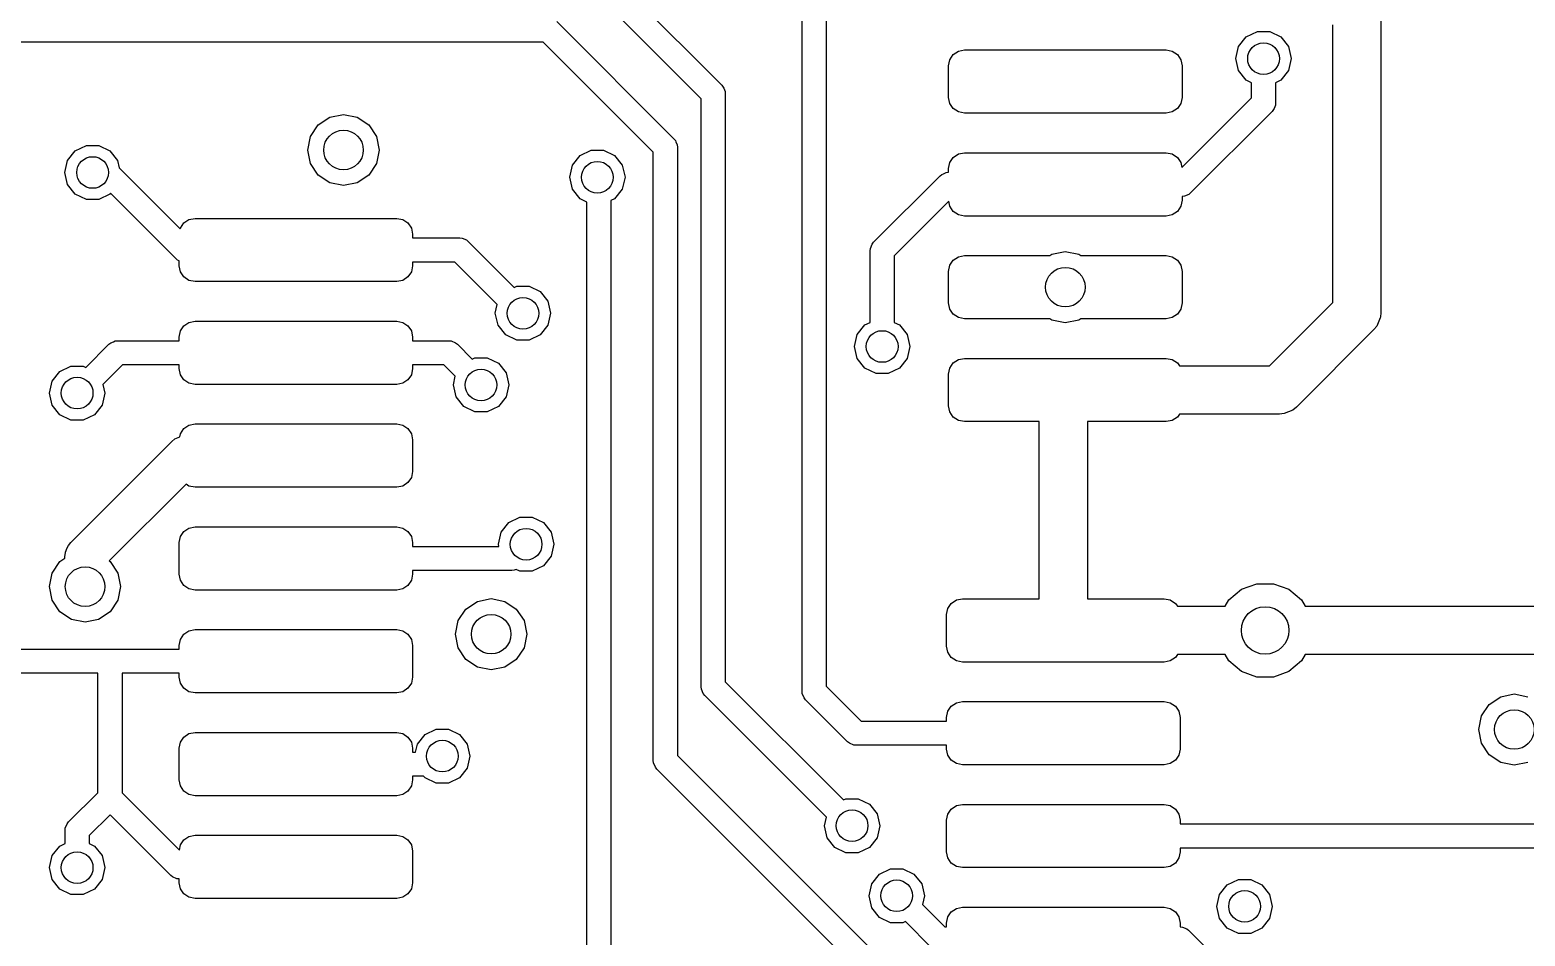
# Model space of a CAD drawing. Extents: x 0.05 to 3.89, y 0.04 to 4.21.
# Drawn here: x 1.1966 to 1.5686, y 1.4013 to 1.6268 of the extents above; entities that cross this region are included whole.
import ezdxf

# ---------------------------------------------------------------- set-up
doc = ezdxf.new("R2010")
doc.units = 0
doc.header["$MEASUREMENT"] = 0
doc.layers.add('BLACK', color=7, linetype='CONTINUOUS')

msp = doc.modelspace()

# ---------------------------------------------------------------- linework, layer by layer
at = {"layer": 'BLACK', "linetype": 'CONTINUOUS'}
for p, q in [((1.38873, 1.4622), (1.38873, 1.6708)), ((1.39473, 1.67205), (1.39473, 1.46345)), ((1.32293, 1.65887), (1.36875, 1.61305)), ((1.36363, 1.60969), (1.3187, 1.65461)), ((1.32771, 1.62889), (1.35685, 1.59976)), ((1.49925, 1.62507), (1.50201, 1.6264)), ((1.50201, 1.6264), (1.50508, 1.6264)), ((1.50508, 1.6264), (1.50784, 1.62507)), ((1.52077, 1.55895), (1.52077, 1.6281)), ((1.53277, 1.62909), (1.53277, 1.55646)), ((1.32435, 1.62377), (1.09055, 1.62377)), ((1.35172, 1.5964), (1.32435, 1.62377)), ((1.49665, 1.61969), (1.49734, 1.62267)), ((1.49734, 1.62267), (1.49925, 1.62507)), ((1.50784, 1.62507), (1.50975, 1.62267)), ((1.50975, 1.62267), (1.51043, 1.61969)), ((1.4252, 1.61791), (1.4255, 1.61942)), ((1.4255, 1.61942), (1.42635, 1.6207)), ((1.42635, 1.6207), (1.42763, 1.62155)), ((1.42763, 1.62155), (1.42913, 1.62185)), ((1.42913, 1.62185), (1.47933, 1.62185)), ((1.47933, 1.62185), (1.48084, 1.62155)), ((1.48084, 1.62155), (1.48211, 1.6207)), ((1.48211, 1.6207), (1.48297, 1.61942)), ((1.48297, 1.61942), (1.48327, 1.61791)), ((1.49734, 1.6167), (1.49665, 1.61969)), ((1.51043, 1.61969), (1.50975, 1.6167)), ((1.4252, 1.61004), (1.4252, 1.61791)), ((1.48327, 1.61791), (1.48327, 1.61004)), ((1.49925, 1.6143), (1.49734, 1.6167)), ((1.50975, 1.6167), (1.50784, 1.6143)), ((1.36875, 1.61305), (1.36912, 1.6126)), ((1.36912, 1.6126), (1.36923, 1.61233)), ((1.36923, 1.61233), (1.36957, 1.61151)), ((1.36957, 1.61151), (1.36963, 1.61093)), ((1.36963, 1.61093), (1.36963, 1.46453)), ((1.50054, 1.61367), (1.49925, 1.6143)), ((1.50054, 1.6099), (1.50054, 1.61367)), ((1.50784, 1.6143), (1.50654, 1.61367)), ((1.50654, 1.61367), (1.50654, 1.60866)), ((1.36363, 1.46329), (1.36363, 1.60969)), ((1.4255, 1.60853), (1.4252, 1.61004)), ((1.42635, 1.60726), (1.4255, 1.60853)), ((1.42763, 1.6064), (1.42635, 1.60726)), ((1.48211, 1.60726), (1.48084, 1.6064)), ((1.48297, 1.60853), (1.48211, 1.60726)), ((1.48327, 1.61004), (1.48297, 1.60853)), ((1.48322, 1.59258), (1.50054, 1.6099)), ((1.50617, 1.60731), (1.50604, 1.60699)), ((1.50649, 1.60808), (1.50617, 1.60731)), ((1.50654, 1.60866), (1.50649, 1.60808)), ((1.26837, 1.6032), (1.27125, 1.60512)), ((1.27125, 1.60512), (1.27464, 1.6058)), ((1.27464, 1.6058), (1.27803, 1.60512)), ((1.27803, 1.60512), (1.2809, 1.6032)), ((1.42913, 1.6061), (1.42763, 1.6064)), ((1.47933, 1.6061), (1.42913, 1.6061)), ((1.48084, 1.6064), (1.47933, 1.6061)), ((1.50566, 1.60654), (1.48539, 1.58626)), ((1.50604, 1.60699), (1.50566, 1.60654)), ((1.26578, 1.59694), (1.26645, 1.60033)), ((1.26645, 1.60033), (1.26837, 1.6032)), ((1.2809, 1.6032), (1.28282, 1.60033)), ((1.28282, 1.60033), (1.2835, 1.59694)), ((1.35685, 1.59976), (1.35722, 1.5993)), ((1.206, 1.59433), (1.20791, 1.59673)), ((1.20791, 1.59673), (1.21067, 1.59806)), ((1.21067, 1.59806), (1.21374, 1.59806)), ((1.21374, 1.59806), (1.2165, 1.59673)), ((1.2165, 1.59673), (1.21841, 1.59433)), ((1.26645, 1.59355), (1.26578, 1.59694)), ((1.2835, 1.59694), (1.28282, 1.59355)), ((1.3335, 1.59554), (1.33626, 1.59687)), ((1.33626, 1.59687), (1.33933, 1.59687)), ((1.33933, 1.59687), (1.34209, 1.59554)), ((1.35172, 1.44498), (1.35172, 1.5964)), ((1.35722, 1.5993), (1.35735, 1.599)), ((1.35735, 1.599), (1.35767, 1.59822)), ((1.35767, 1.59822), (1.35772, 1.59764)), ((1.35772, 1.59764), (1.35772, 1.44622)), ((1.42635, 1.59511), (1.42763, 1.59596)), ((1.42763, 1.59596), (1.42913, 1.59626)), ((1.42913, 1.59626), (1.47933, 1.59626)), ((1.47933, 1.59626), (1.48084, 1.59596)), ((1.48084, 1.59596), (1.48211, 1.59511)), ((1.20531, 1.59134), (1.206, 1.59433)), ((1.21841, 1.59433), (1.21883, 1.5925)), ((1.21883, 1.5925), (1.23402, 1.57731)), ((1.26837, 1.59068), (1.26645, 1.59355)), ((1.28282, 1.59355), (1.2809, 1.59068)), ((1.33091, 1.59016), (1.33159, 1.59315)), ((1.33159, 1.59315), (1.3335, 1.59554)), ((1.34209, 1.59554), (1.344, 1.59315)), ((1.344, 1.59315), (1.34469, 1.59016)), ((1.4252, 1.59232), (1.4255, 1.59383)), ((1.4252, 1.59139), (1.4252, 1.59232)), ((1.4255, 1.59383), (1.42635, 1.59511)), ((1.48211, 1.59511), (1.48297, 1.59383)), ((1.48297, 1.59383), (1.48322, 1.59258)), ((1.206, 1.58835), (1.20531, 1.59134)), ((1.27125, 1.58876), (1.26837, 1.59068)), ((1.27464, 1.58808), (1.27125, 1.58876)), ((1.27803, 1.58876), (1.27464, 1.58808)), ((1.2809, 1.59068), (1.27803, 1.58876)), ((1.33159, 1.58717), (1.33091, 1.59016)), ((1.34469, 1.59016), (1.344, 1.58717)), ((1.40654, 1.57397), (1.42308, 1.59051)), ((1.42308, 1.59051), (1.42353, 1.59088)), ((1.42353, 1.59088), (1.42391, 1.59104)), ((1.42391, 1.59104), (1.42461, 1.59133)), ((1.42461, 1.59133), (1.4252, 1.59139)), ((1.20791, 1.58595), (1.206, 1.58835)), ((1.21067, 1.58462), (1.20791, 1.58595)), ((1.2165, 1.58595), (1.21374, 1.58462)), ((1.21667, 1.58617), (1.2165, 1.58595)), ((1.23292, 1.56993), (1.21667, 1.58617)), ((1.3335, 1.58477), (1.33159, 1.58717)), ((1.344, 1.58717), (1.34209, 1.58477)), ((1.48385, 1.58544), (1.48327, 1.58539)), ((1.48327, 1.58539), (1.48327, 1.58445)), ((1.48493, 1.58589), (1.48385, 1.58544)), ((1.48539, 1.58626), (1.48493, 1.58589)), ((1.21374, 1.58462), (1.21067, 1.58462)), ((1.33519, 1.58396), (1.3335, 1.58477)), ((1.33519, 1.37835), (1.33519, 1.58396)), ((1.34209, 1.58477), (1.34119, 1.58434)), ((1.34119, 1.58434), (1.34119, 1.37959)), ((1.42525, 1.58419), (1.41166, 1.57061)), ((1.4255, 1.58294), (1.42525, 1.58419)), ((1.42635, 1.58166), (1.4255, 1.58294)), ((1.42763, 1.58081), (1.42635, 1.58166)), ((1.48211, 1.58166), (1.48084, 1.58081)), ((1.48297, 1.58294), (1.48211, 1.58166)), ((1.48327, 1.58445), (1.48297, 1.58294)), ((1.23402, 1.57731), (1.23406, 1.57749)), ((1.23406, 1.57749), (1.23491, 1.57877)), ((1.23491, 1.57877), (1.23619, 1.57962)), ((1.23619, 1.57962), (1.2377, 1.57992)), ((1.2377, 1.57992), (1.28789, 1.57992)), ((1.28789, 1.57992), (1.2894, 1.57962)), ((1.2894, 1.57962), (1.29068, 1.57877)), ((1.29068, 1.57877), (1.29153, 1.57749)), ((1.29153, 1.57749), (1.29183, 1.57598)), ((1.42913, 1.58051), (1.42763, 1.58081)), ((1.47933, 1.58051), (1.42913, 1.58051)), ((1.48084, 1.58081), (1.47933, 1.58051)), ((1.29183, 1.57598), (1.29183, 1.57505)), ((1.29183, 1.57505), (1.30354, 1.57505)), ((1.30354, 1.57505), (1.30413, 1.57499)), ((1.30413, 1.57499), (1.30521, 1.57454)), ((1.30521, 1.57454), (1.30566, 1.57417)), ((1.30566, 1.57417), (1.31712, 1.56271)), ((1.40617, 1.57352), (1.40654, 1.57397)), ((1.23337, 1.56955), (1.23292, 1.56993)), ((1.40566, 1.57185), (1.40572, 1.57244)), ((1.40566, 1.55404), (1.40566, 1.57185)), ((1.40572, 1.57244), (1.40617, 1.57352)), ((1.41166, 1.57061), (1.41166, 1.55404)), ((1.42635, 1.56952), (1.42763, 1.57037)), ((1.42763, 1.57037), (1.42913, 1.57067)), ((1.42913, 1.57067), (1.45038, 1.57067)), ((1.45038, 1.57067), (1.45084, 1.57098)), ((1.45084, 1.57098), (1.45423, 1.57165)), ((1.45423, 1.57165), (1.45762, 1.57098)), ((1.45762, 1.57098), (1.45809, 1.57067)), ((1.45809, 1.57067), (1.47933, 1.57067)), ((1.47933, 1.57067), (1.48084, 1.57037)), ((1.48084, 1.57037), (1.48211, 1.56952)), ((1.23376, 1.56939), (1.23337, 1.56955)), ((1.23376, 1.56811), (1.23376, 1.56939)), ((1.23406, 1.5666), (1.23376, 1.56811)), ((1.23491, 1.56533), (1.23406, 1.5666)), ((1.29153, 1.5666), (1.29068, 1.56533)), ((1.29183, 1.56811), (1.29153, 1.5666)), ((1.3023, 1.56905), (1.29183, 1.56905)), ((1.29183, 1.56905), (1.29183, 1.56811)), ((1.31289, 1.55845), (1.3023, 1.56905)), ((1.4252, 1.56673), (1.4255, 1.56824)), ((1.4252, 1.55886), (1.4252, 1.56673)), ((1.4255, 1.56824), (1.42635, 1.56952)), ((1.48211, 1.56952), (1.48297, 1.56824)), ((1.48297, 1.56824), (1.48327, 1.56673)), ((1.48327, 1.56673), (1.48327, 1.55886)), ((1.23619, 1.56447), (1.23491, 1.56533)), ((1.2377, 1.56417), (1.23619, 1.56447)), ((1.28789, 1.56417), (1.2377, 1.56417)), ((1.2894, 1.56447), (1.28789, 1.56417)), ((1.29068, 1.56533), (1.2894, 1.56447)), ((1.31712, 1.56271), (1.31776, 1.56302)), ((1.31776, 1.56302), (1.32082, 1.56302)), ((1.32082, 1.56302), (1.32359, 1.56169)), ((1.32359, 1.56169), (1.3255, 1.55929)), ((1.3255, 1.55929), (1.32618, 1.5563)), ((1.4255, 1.55735), (1.4252, 1.55886)), ((1.48327, 1.55886), (1.48297, 1.55735)), ((1.50503, 1.5432), (1.52077, 1.55895)), ((1.3124, 1.5563), (1.31289, 1.55845)), ((1.31308, 1.55331), (1.3124, 1.5563)), ((1.32618, 1.5563), (1.3255, 1.55331)), ((1.42635, 1.55607), (1.4255, 1.55735)), ((1.42763, 1.55522), (1.42635, 1.55607)), ((1.42913, 1.55492), (1.42763, 1.55522)), ((1.48084, 1.55522), (1.47933, 1.55492)), ((1.48211, 1.55607), (1.48084, 1.55522)), ((1.48297, 1.55735), (1.48211, 1.55607)), ((1.53259, 1.55514), (1.53176, 1.55313)), ((1.53266, 1.55529), (1.53259, 1.55514)), ((1.53277, 1.55646), (1.53266, 1.55529)), ((1.23376, 1.55039), (1.23406, 1.5519)), ((1.23406, 1.5519), (1.23491, 1.55318)), ((1.23491, 1.55318), (1.23619, 1.55403)), ((1.23619, 1.55403), (1.2377, 1.55433)), ((1.2377, 1.55433), (1.28789, 1.55433)), ((1.28789, 1.55433), (1.2894, 1.55403)), ((1.2894, 1.55403), (1.29068, 1.55318)), ((1.29068, 1.55318), (1.29153, 1.5519)), ((1.29153, 1.5519), (1.29183, 1.55039)), ((1.315, 1.55091), (1.31308, 1.55331)), ((1.3255, 1.55331), (1.32359, 1.55091)), ((1.40245, 1.55102), (1.40437, 1.55342)), ((1.40437, 1.55342), (1.40566, 1.55404)), ((1.41166, 1.55404), (1.41296, 1.55342)), ((1.41296, 1.55342), (1.41487, 1.55102)), ((1.45038, 1.55492), (1.42913, 1.55492)), ((1.45084, 1.55461), (1.45038, 1.55492)), ((1.45423, 1.55394), (1.45084, 1.55461)), ((1.45762, 1.55461), (1.45423, 1.55394)), ((1.45809, 1.55492), (1.45762, 1.55461)), ((1.47933, 1.55492), (1.45809, 1.55492)), ((1.53101, 1.55222), (1.51176, 1.53296)), ((1.53176, 1.55313), (1.53101, 1.55222)), ((1.21053, 1.54283), (1.21628, 1.54858)), ((1.21628, 1.54858), (1.21674, 1.54895)), ((1.21674, 1.54895), (1.21737, 1.54921)), ((1.21737, 1.54921), (1.21782, 1.5494)), ((1.21782, 1.5494), (1.21841, 1.54946)), ((1.21841, 1.54946), (1.23376, 1.54946)), ((1.23376, 1.54946), (1.23376, 1.55039)), ((1.29183, 1.55039), (1.29183, 1.54946)), ((1.29183, 1.54946), (1.30086, 1.54946)), ((1.30086, 1.54946), (1.30144, 1.5494)), ((1.30144, 1.5494), (1.30253, 1.54895)), ((1.30253, 1.54895), (1.30298, 1.54858)), ((1.30298, 1.54858), (1.30669, 1.54486)), ((1.31776, 1.54958), (1.315, 1.55091)), ((1.32082, 1.54958), (1.31776, 1.54958)), ((1.32359, 1.55091), (1.32082, 1.54958)), ((1.40177, 1.54803), (1.40245, 1.55102)), ((1.40245, 1.54504), (1.40177, 1.54803)), ((1.41487, 1.55102), (1.41555, 1.54803)), ((1.41555, 1.54803), (1.41487, 1.54504)), ((1.30669, 1.54486), (1.30733, 1.54517)), ((1.30733, 1.54517), (1.3104, 1.54517)), ((1.3104, 1.54517), (1.31316, 1.54384)), ((1.40437, 1.54264), (1.40245, 1.54504)), ((1.41487, 1.54504), (1.41296, 1.54264)), ((1.4255, 1.54265), (1.42635, 1.54393)), ((1.42635, 1.54393), (1.42763, 1.54478)), ((1.42763, 1.54478), (1.42913, 1.54508)), ((1.42913, 1.54508), (1.47933, 1.54508)), ((1.47933, 1.54508), (1.48084, 1.54478)), ((1.48084, 1.54478), (1.48211, 1.54393)), ((1.48211, 1.54393), (1.4826, 1.5432)), ((1.20216, 1.53941), (1.20407, 1.5418)), ((1.20407, 1.5418), (1.20683, 1.54313)), ((1.20683, 1.54313), (1.2099, 1.54313)), ((1.2099, 1.54313), (1.21053, 1.54283)), ((1.21965, 1.54346), (1.21476, 1.53857)), ((1.23376, 1.54346), (1.21965, 1.54346)), ((1.23376, 1.54252), (1.23376, 1.54346)), ((1.23406, 1.54101), (1.23376, 1.54252)), ((1.23491, 1.53974), (1.23406, 1.54101)), ((1.29153, 1.54101), (1.29068, 1.53974)), ((1.29183, 1.54252), (1.29153, 1.54101)), ((1.29962, 1.54346), (1.29183, 1.54346)), ((1.29183, 1.54346), (1.29183, 1.54252)), ((1.30246, 1.54061), (1.29962, 1.54346)), ((1.30197, 1.53845), (1.30246, 1.54061)), ((1.31316, 1.54384), (1.31507, 1.54144)), ((1.31507, 1.54144), (1.31575, 1.53845)), ((1.40713, 1.54131), (1.40437, 1.54264)), ((1.41019, 1.54131), (1.40713, 1.54131)), ((1.41296, 1.54264), (1.41019, 1.54131)), ((1.4252, 1.54114), (1.4255, 1.54265)), ((1.4252, 1.53327), (1.4252, 1.54114)), ((1.4826, 1.5432), (1.50503, 1.5432)), ((1.20148, 1.53642), (1.20216, 1.53941)), ((1.20216, 1.53343), (1.20148, 1.53642)), ((1.21526, 1.53642), (1.21457, 1.53343)), ((1.21476, 1.53857), (1.21526, 1.53642)), ((1.23619, 1.53888), (1.23491, 1.53974)), ((1.2377, 1.53858), (1.23619, 1.53888)), ((1.28789, 1.53858), (1.2377, 1.53858)), ((1.2894, 1.53888), (1.28789, 1.53858)), ((1.29068, 1.53974), (1.2894, 1.53888)), ((1.30265, 1.53546), (1.30197, 1.53845)), ((1.31575, 1.53845), (1.31507, 1.53546)), ((1.20407, 1.53103), (1.20216, 1.53343)), ((1.21457, 1.53343), (1.21266, 1.53103)), ((1.30457, 1.53307), (1.30265, 1.53546)), ((1.30733, 1.53174), (1.30457, 1.53307)), ((1.31316, 1.53307), (1.3104, 1.53174)), ((1.31507, 1.53546), (1.31316, 1.53307)), ((1.4255, 1.53176), (1.4252, 1.53327)), ((1.51176, 1.53296), (1.51085, 1.53222)), ((1.20683, 1.5297), (1.20407, 1.53103)), ((1.2099, 1.5297), (1.20683, 1.5297)), ((1.21266, 1.53103), (1.2099, 1.5297)), ((1.3104, 1.53174), (1.30733, 1.53174)), ((1.42635, 1.53048), (1.4255, 1.53176)), ((1.42763, 1.52963), (1.42635, 1.53048)), ((1.42913, 1.52933), (1.42763, 1.52963)), ((1.44774, 1.52933), (1.42913, 1.52933)), ((1.44774, 1.48524), (1.44774, 1.52933)), ((1.47933, 1.52933), (1.45974, 1.52933)), ((1.45974, 1.52933), (1.45974, 1.48524)), ((1.48084, 1.52963), (1.47933, 1.52933)), ((1.48211, 1.53048), (1.48084, 1.52963)), ((1.4826, 1.5312), (1.48211, 1.53048)), ((1.50751, 1.5312), (1.4826, 1.5312)), ((1.50868, 1.53132), (1.50751, 1.5312)), ((1.51085, 1.53222), (1.50868, 1.53132)), ((1.23269, 1.52502), (1.2339, 1.52553)), ((1.2339, 1.52553), (1.23406, 1.52631)), ((1.23406, 1.52631), (1.23491, 1.52759)), ((1.23491, 1.52759), (1.23619, 1.52844)), ((1.23619, 1.52844), (1.2377, 1.52874)), ((1.2377, 1.52874), (1.28789, 1.52874)), ((1.28789, 1.52874), (1.2894, 1.52844)), ((1.2894, 1.52844), (1.29068, 1.52759)), ((1.29068, 1.52759), (1.29153, 1.52631)), ((1.29153, 1.52631), (1.29183, 1.5248)), ((1.2068, 1.49927), (1.23193, 1.5244)), ((1.23193, 1.5244), (1.23269, 1.52502)), ((1.23269, 1.52502), (1.23269, 1.52502)), ((1.29183, 1.5248), (1.29183, 1.51693)), ((1.29068, 1.51415), (1.2894, 1.51329)), ((1.29153, 1.51542), (1.29068, 1.51415)), ((1.29183, 1.51693), (1.29153, 1.51542)), ((1.23545, 1.51378), (1.21635, 1.49468)), ((1.23619, 1.51329), (1.23545, 1.51378)), ((1.2377, 1.51299), (1.23619, 1.51329)), ((1.28789, 1.51299), (1.2377, 1.51299)), ((1.2894, 1.51329), (1.28789, 1.51299)), ((1.23619, 1.50285), (1.2377, 1.50315)), ((1.2377, 1.50315), (1.28789, 1.50315)), ((1.28789, 1.50315), (1.2894, 1.50285)), ((1.31387, 1.50181), (1.31578, 1.50421)), ((1.31578, 1.50421), (1.31855, 1.50554)), ((1.31855, 1.50554), (1.32161, 1.50554)), ((1.32161, 1.50554), (1.32437, 1.50421)), ((1.32437, 1.50421), (1.32629, 1.50181)), ((1.20618, 1.49851), (1.2068, 1.49927)), ((1.23376, 1.49921), (1.23406, 1.50072)), ((1.23376, 1.49134), (1.23376, 1.49921)), ((1.23406, 1.50072), (1.23491, 1.502)), ((1.23491, 1.502), (1.23619, 1.50285)), ((1.2894, 1.50285), (1.29068, 1.502)), ((1.29068, 1.502), (1.29153, 1.50072)), ((1.29153, 1.50072), (1.29183, 1.49921)), ((1.29183, 1.49921), (1.29183, 1.49828)), ((1.31319, 1.49882), (1.31387, 1.50181)), ((1.32629, 1.50181), (1.32697, 1.49882)), ((1.20533, 1.49573), (1.20543, 1.49671)), ((1.20533, 1.49536), (1.20533, 1.49573)), ((1.20543, 1.49671), (1.20548, 1.49683)), ((1.20548, 1.49683), (1.20592, 1.49788)), ((1.20592, 1.49788), (1.20618, 1.49851)), ((1.20618, 1.49851), (1.20618, 1.49851)), ((1.29183, 1.49828), (1.31331, 1.49828)), ((1.31331, 1.49828), (1.31319, 1.49882)), ((1.32629, 1.49583), (1.32437, 1.49343)), ((1.32697, 1.49882), (1.32629, 1.49583)), ((1.20215, 1.49164), (1.20407, 1.49452)), ((1.20407, 1.49452), (1.20533, 1.49536)), ((1.21635, 1.49468), (1.2166, 1.49452)), ((1.2166, 1.49452), (1.21852, 1.49164)), ((1.31654, 1.49228), (1.29183, 1.49228)), ((1.29183, 1.49228), (1.29183, 1.49134)), ((1.31712, 1.49233), (1.31654, 1.49228)), ((1.31763, 1.49254), (1.31712, 1.49233)), ((1.31855, 1.4921), (1.31763, 1.49254)), ((1.32161, 1.4921), (1.31855, 1.4921)), ((1.32437, 1.49343), (1.32161, 1.4921)), ((1.20148, 1.48825), (1.20215, 1.49164)), ((1.20215, 1.48486), (1.20148, 1.48825)), ((1.21852, 1.49164), (1.21919, 1.48825)), ((1.21919, 1.48825), (1.21852, 1.48486)), ((1.23406, 1.48983), (1.23376, 1.49134)), ((1.23491, 1.48855), (1.23406, 1.48983)), ((1.23619, 1.4877), (1.23491, 1.48855)), ((1.29068, 1.48855), (1.2894, 1.4877)), ((1.29153, 1.48983), (1.29068, 1.48855)), ((1.29183, 1.49134), (1.29153, 1.48983)), ((1.49803, 1.48759), (1.50189, 1.48899)), ((1.50189, 1.48899), (1.50599, 1.48899)), ((1.50599, 1.48899), (1.50984, 1.48759)), ((1.20407, 1.48199), (1.20215, 1.48486)), ((1.21852, 1.48486), (1.2166, 1.48199)), ((1.2377, 1.4874), (1.23619, 1.4877)), ((1.28789, 1.4874), (1.2377, 1.4874)), ((1.2894, 1.4877), (1.28789, 1.4874)), ((1.30511, 1.48267), (1.30798, 1.48459)), ((1.30798, 1.48459), (1.31137, 1.48527)), ((1.31137, 1.48527), (1.31476, 1.48459)), ((1.31476, 1.48459), (1.31763, 1.48267)), ((1.42586, 1.48408), (1.42714, 1.48494)), ((1.42714, 1.48494), (1.42864, 1.48524)), ((1.42864, 1.48524), (1.44774, 1.48524)), ((1.45974, 1.48524), (1.47884, 1.48524)), ((1.47884, 1.48524), (1.48035, 1.48494)), ((1.48035, 1.48494), (1.48162, 1.48408)), ((1.49397, 1.48336), (1.49489, 1.48495)), ((1.49489, 1.48495), (1.49803, 1.48759)), ((1.50984, 1.48759), (1.51298, 1.48495)), ((1.51298, 1.48495), (1.5139, 1.48336)), ((1.20694, 1.48007), (1.20407, 1.48199)), ((1.2166, 1.48199), (1.21372, 1.48007)), ((1.30319, 1.4798), (1.30511, 1.48267)), ((1.31763, 1.48267), (1.31955, 1.4798)), ((1.4247, 1.4813), (1.425, 1.48281)), ((1.4247, 1.47343), (1.4247, 1.4813)), ((1.425, 1.48281), (1.42586, 1.48408)), ((1.48162, 1.48408), (1.4821, 1.48336)), ((1.4821, 1.48336), (1.49397, 1.48336)), ((1.5139, 1.48336), (1.62586, 1.48336)), ((1.21033, 1.47939), (1.20694, 1.48007)), ((1.21372, 1.48007), (1.21033, 1.47939)), ((1.23491, 1.47641), (1.23619, 1.47726)), ((1.23619, 1.47726), (1.2377, 1.47756)), ((1.2377, 1.47756), (1.28789, 1.47756)), ((1.28789, 1.47756), (1.2894, 1.47726)), ((1.2894, 1.47726), (1.29068, 1.47641)), ((1.30251, 1.47641), (1.30319, 1.4798)), ((1.31955, 1.4798), (1.32023, 1.47641)), ((1.23376, 1.47362), (1.23406, 1.47513)), ((1.23376, 1.47269), (1.23376, 1.47362)), ((1.23406, 1.47513), (1.23491, 1.47641)), ((1.29068, 1.47641), (1.29153, 1.47513)), ((1.29153, 1.47513), (1.29183, 1.47362)), ((1.29183, 1.47362), (1.29183, 1.46575)), ((1.30319, 1.47302), (1.30251, 1.47641)), ((1.32023, 1.47641), (1.31955, 1.47302)), ((1.425, 1.47192), (1.4247, 1.47343)), ((1.12211, 1.47269), (1.21654, 1.47269)), ((1.21654, 1.47269), (1.23376, 1.47269)), ((1.30511, 1.47014), (1.30319, 1.47302)), ((1.30798, 1.46822), (1.30511, 1.47014)), ((1.31763, 1.47014), (1.31476, 1.46822)), ((1.31955, 1.47302), (1.31763, 1.47014)), ((1.42586, 1.47064), (1.425, 1.47192)), ((1.42714, 1.46979), (1.42586, 1.47064)), ((1.42864, 1.46949), (1.42714, 1.46979)), ((1.47884, 1.46949), (1.42864, 1.46949)), ((1.48035, 1.46979), (1.47884, 1.46949)), ((1.48162, 1.47064), (1.48035, 1.46979)), ((1.4821, 1.47136), (1.48162, 1.47064)), ((1.49397, 1.47136), (1.4821, 1.47136)), ((1.49489, 1.46977), (1.49397, 1.47136)), ((1.49803, 1.46713), (1.49489, 1.46977)), ((1.51298, 1.46977), (1.50984, 1.46713)), ((1.5139, 1.47136), (1.51298, 1.46977)), ((1.62586, 1.47136), (1.5139, 1.47136)), ((1.21354, 1.46669), (1.12211, 1.46669)), ((1.21354, 1.43697), (1.21354, 1.46669)), ((1.23376, 1.46669), (1.21954, 1.46669)), ((1.21954, 1.46669), (1.21954, 1.43697)), ((1.23376, 1.46575), (1.23376, 1.46669)), ((1.23406, 1.46424), (1.23376, 1.46575)), ((1.29183, 1.46575), (1.29153, 1.46424)), ((1.31137, 1.46755), (1.30798, 1.46822)), ((1.31476, 1.46822), (1.31137, 1.46755)), ((1.50189, 1.46573), (1.49803, 1.46713)), ((1.50599, 1.46573), (1.50189, 1.46573)), ((1.50984, 1.46713), (1.50599, 1.46573)), ((1.23491, 1.46296), (1.23406, 1.46424)), ((1.23619, 1.46211), (1.23491, 1.46296)), ((1.2377, 1.46181), (1.23619, 1.46211)), ((1.2894, 1.46211), (1.28789, 1.46181)), ((1.29068, 1.46296), (1.2894, 1.46211)), ((1.29153, 1.46424), (1.29068, 1.46296)), ((1.36369, 1.46271), (1.36363, 1.46329)), ((1.36414, 1.46162), (1.36369, 1.46271)), ((1.36963, 1.46453), (1.39901, 1.43515)), ((1.38879, 1.46162), (1.38873, 1.4622)), ((1.39473, 1.46345), (1.40341, 1.45477)), ((1.28789, 1.46181), (1.2377, 1.46181)), ((1.36451, 1.46117), (1.36414, 1.46162)), ((1.39478, 1.4309), (1.36451, 1.46117)), ((1.38924, 1.46054), (1.38879, 1.46162)), ((1.38961, 1.46008), (1.38924, 1.46054)), ((1.40004, 1.44965), (1.38961, 1.46008)), ((1.425, 1.45722), (1.42586, 1.45849)), ((1.42586, 1.45849), (1.42714, 1.45935)), ((1.42714, 1.45935), (1.42864, 1.45965)), ((1.42864, 1.45965), (1.47884, 1.45965)), ((1.47884, 1.45965), (1.48035, 1.45935)), ((1.48035, 1.45935), (1.48162, 1.45849)), ((1.48162, 1.45849), (1.48248, 1.45722)), ((1.55776, 1.45607), (1.55968, 1.45894)), ((1.55968, 1.45894), (1.56255, 1.46086)), ((1.56255, 1.46086), (1.56594, 1.46154)), ((1.56594, 1.46154), (1.56933, 1.46086)), ((1.40341, 1.45477), (1.4247, 1.45477)), ((1.4247, 1.45571), (1.425, 1.45722)), ((1.4247, 1.45477), (1.4247, 1.45571)), ((1.48248, 1.45722), (1.48278, 1.45571)), ((1.48278, 1.45571), (1.48278, 1.44783)), ((1.55709, 1.45268), (1.55776, 1.45607)), ((1.23491, 1.45082), (1.23619, 1.45167)), ((1.23619, 1.45167), (1.2377, 1.45197)), ((1.2377, 1.45197), (1.28789, 1.45197)), ((1.28789, 1.45197), (1.2894, 1.45167)), ((1.2894, 1.45167), (1.29068, 1.45082)), ((1.29301, 1.44905), (1.29492, 1.45145)), ((1.29492, 1.45145), (1.29768, 1.45278)), ((1.29768, 1.45278), (1.30075, 1.45278)), ((1.30075, 1.45278), (1.30351, 1.45145)), ((1.30351, 1.45145), (1.30542, 1.44905)), ((1.55776, 1.44929), (1.55709, 1.45268)), ((1.23376, 1.44803), (1.23406, 1.44954)), ((1.23376, 1.44016), (1.23376, 1.44803)), ((1.23406, 1.44954), (1.23491, 1.45082)), ((1.29068, 1.45082), (1.29153, 1.44954)), ((1.29153, 1.44954), (1.29183, 1.44803)), ((1.29183, 1.44803), (1.29183, 1.44709)), ((1.29256, 1.44709), (1.29301, 1.44905)), ((1.30542, 1.44905), (1.3061, 1.44606)), ((1.4005, 1.44928), (1.40004, 1.44965)), ((1.40158, 1.44883), (1.4005, 1.44928)), ((1.40217, 1.44877), (1.40158, 1.44883)), ((1.4247, 1.44877), (1.40217, 1.44877)), ((1.4247, 1.44783), (1.4247, 1.44877)), ((1.425, 1.44633), (1.4247, 1.44783)), ((1.48278, 1.44783), (1.48248, 1.44633)), ((1.55968, 1.44641), (1.55776, 1.44929)), ((1.29183, 1.44709), (1.29256, 1.44709)), ((1.3061, 1.44606), (1.30542, 1.44307)), ((1.35178, 1.4444), (1.35172, 1.44498)), ((1.35223, 1.44331), (1.35178, 1.4444)), ((1.35772, 1.44622), (1.42476, 1.37919)), ((1.42586, 1.44505), (1.425, 1.44633)), ((1.42714, 1.4442), (1.42586, 1.44505)), ((1.42864, 1.4439), (1.42714, 1.4442)), ((1.47884, 1.4439), (1.42864, 1.4439)), ((1.48035, 1.4442), (1.47884, 1.4439)), ((1.48162, 1.44505), (1.48035, 1.4442)), ((1.48248, 1.44633), (1.48162, 1.44505)), ((1.56255, 1.44449), (1.55968, 1.44641)), ((1.56594, 1.44382), (1.56255, 1.44449)), ((1.56933, 1.44449), (1.56594, 1.44382)), ((1.23406, 1.43865), (1.23376, 1.44016)), ((1.29183, 1.44016), (1.29153, 1.43865)), ((1.29458, 1.44109), (1.29183, 1.44109)), ((1.29183, 1.44109), (1.29183, 1.44016)), ((1.29492, 1.44068), (1.29458, 1.44109)), ((1.29768, 1.43935), (1.29492, 1.44068)), ((1.30351, 1.44068), (1.30075, 1.43935)), ((1.30542, 1.44307), (1.30351, 1.44068)), ((1.3526, 1.44286), (1.35223, 1.44331)), ((1.42258, 1.37288), (1.3526, 1.44286)), ((1.20624, 1.42968), (1.21354, 1.43697)), ((1.21954, 1.43697), (1.23381, 1.4227)), ((1.23491, 1.43737), (1.23406, 1.43865)), ((1.23619, 1.43652), (1.23491, 1.43737)), ((1.2377, 1.43622), (1.23619, 1.43652)), ((1.28789, 1.43622), (1.2377, 1.43622)), ((1.2894, 1.43652), (1.28789, 1.43622)), ((1.29068, 1.43737), (1.2894, 1.43652)), ((1.29153, 1.43865), (1.29068, 1.43737)), ((1.30075, 1.43935), (1.29768, 1.43935)), ((1.39901, 1.43515), (1.39965, 1.43546)), ((1.39965, 1.43546), (1.40271, 1.43546)), ((1.40271, 1.43546), (1.40548, 1.43413)), ((1.40548, 1.43413), (1.40739, 1.43173)), ((1.425, 1.43162), (1.42586, 1.4329)), ((1.42586, 1.4329), (1.42714, 1.43376)), ((1.42714, 1.43376), (1.42864, 1.43406)), ((1.42864, 1.43406), (1.47884, 1.43406)), ((1.47884, 1.43406), (1.48035, 1.43376)), ((1.48035, 1.43376), (1.48162, 1.4329)), ((1.48162, 1.4329), (1.48248, 1.43162)), ((1.20542, 1.42814), (1.20587, 1.42923)), ((1.20587, 1.42923), (1.20624, 1.42968)), ((1.21654, 1.43149), (1.21137, 1.42632)), ((1.23164, 1.41638), (1.21654, 1.43149)), ((1.39429, 1.42874), (1.39478, 1.4309)), ((1.39497, 1.42575), (1.39429, 1.42874)), ((1.40739, 1.43173), (1.40807, 1.42874)), ((1.40807, 1.42874), (1.40739, 1.42575)), ((1.4247, 1.43012), (1.425, 1.43162)), ((1.4247, 1.42224), (1.4247, 1.43012)), ((1.48248, 1.43162), (1.48278, 1.43012)), ((1.48278, 1.43012), (1.48278, 1.42918)), ((1.48278, 1.42918), (1.57264, 1.42918)), ((1.20537, 1.42756), (1.20542, 1.42814)), ((1.20537, 1.42432), (1.20537, 1.42756)), ((1.21137, 1.42632), (1.21137, 1.42432)), ((1.23406, 1.42395), (1.23491, 1.42522)), ((1.23491, 1.42522), (1.23619, 1.42608)), ((1.23619, 1.42608), (1.2377, 1.42638)), ((1.2377, 1.42638), (1.28789, 1.42638)), ((1.28789, 1.42638), (1.2894, 1.42608)), ((1.2894, 1.42608), (1.29068, 1.42522)), ((1.29068, 1.42522), (1.29153, 1.42395)), ((1.39689, 1.42335), (1.39497, 1.42575)), ((1.40739, 1.42575), (1.40548, 1.42335)), ((1.20148, 1.41831), (1.20216, 1.4213)), ((1.20216, 1.4213), (1.20407, 1.42369)), ((1.20407, 1.42369), (1.20537, 1.42432)), ((1.21137, 1.42432), (1.21266, 1.42369)), ((1.21266, 1.42369), (1.21457, 1.4213)), ((1.21457, 1.4213), (1.21526, 1.41831)), ((1.23381, 1.4227), (1.23406, 1.42395)), ((1.29153, 1.42395), (1.29183, 1.42244)), ((1.29183, 1.42244), (1.29183, 1.41457)), ((1.39965, 1.42202), (1.39689, 1.42335)), ((1.40271, 1.42202), (1.39965, 1.42202)), ((1.40548, 1.42335), (1.40271, 1.42202)), ((1.425, 1.42074), (1.4247, 1.42224)), ((1.48278, 1.42224), (1.48248, 1.42074)), ((1.57111, 1.42318), (1.48278, 1.42318)), ((1.48278, 1.42318), (1.48278, 1.42224)), ((1.20216, 1.41532), (1.20148, 1.41831)), ((1.21526, 1.41831), (1.21457, 1.41532)), ((1.40798, 1.41669), (1.41074, 1.41802)), ((1.41074, 1.41802), (1.41381, 1.41802)), ((1.41381, 1.41802), (1.41657, 1.41669)), ((1.42586, 1.41946), (1.425, 1.42074)), ((1.42714, 1.41861), (1.42586, 1.41946)), ((1.42864, 1.41831), (1.42714, 1.41861)), ((1.47884, 1.41831), (1.42864, 1.41831)), ((1.48035, 1.41861), (1.47884, 1.41831)), ((1.48162, 1.41946), (1.48035, 1.41861)), ((1.48248, 1.42074), (1.48162, 1.41946)), ((1.20407, 1.41292), (1.20216, 1.41532)), ((1.21457, 1.41532), (1.21266, 1.41292)), ((1.23209, 1.41601), (1.23164, 1.41638)), ((1.23317, 1.41556), (1.23209, 1.41601)), ((1.23376, 1.4155), (1.23317, 1.41556)), ((1.23376, 1.41457), (1.23376, 1.4155)), ((1.23406, 1.41306), (1.23376, 1.41457)), ((1.29183, 1.41457), (1.29153, 1.41306)), ((1.40539, 1.4113), (1.40607, 1.41429)), ((1.40607, 1.41429), (1.40798, 1.41669)), ((1.41657, 1.41669), (1.41849, 1.41429)), ((1.41849, 1.41429), (1.41917, 1.4113)), ((1.49261, 1.41165), (1.49452, 1.41405)), ((1.49452, 1.41405), (1.49729, 1.41538)), ((1.49729, 1.41538), (1.50035, 1.41538)), ((1.50035, 1.41538), (1.50311, 1.41405)), ((1.50311, 1.41405), (1.50503, 1.41165)), ((1.20683, 1.41159), (1.20407, 1.41292)), ((1.2099, 1.41159), (1.20683, 1.41159)), ((1.21266, 1.41292), (1.2099, 1.41159)), ((1.23491, 1.41178), (1.23406, 1.41306)), ((1.23619, 1.41093), (1.23491, 1.41178)), ((1.2377, 1.41063), (1.23619, 1.41093)), ((1.28789, 1.41063), (1.2377, 1.41063)), ((1.2894, 1.41093), (1.28789, 1.41063)), ((1.29068, 1.41178), (1.2894, 1.41093)), ((1.29153, 1.41306), (1.29068, 1.41178)), ((1.40607, 1.40831), (1.40539, 1.4113)), ((1.41917, 1.4113), (1.41868, 1.40915)), ((1.49193, 1.40866), (1.49261, 1.41165)), ((1.50503, 1.41165), (1.50571, 1.40866)), ((1.40798, 1.40592), (1.40607, 1.40831)), ((1.41868, 1.40915), (1.42423, 1.40359)), ((1.425, 1.40603), (1.42586, 1.40731)), ((1.42586, 1.40731), (1.42714, 1.40816)), ((1.42714, 1.40816), (1.42864, 1.40846)), ((1.42864, 1.40846), (1.47884, 1.40846)), ((1.47884, 1.40846), (1.48035, 1.40816)), ((1.48035, 1.40816), (1.48162, 1.40731)), ((1.48162, 1.40731), (1.48248, 1.40603)), ((1.49261, 1.40567), (1.49193, 1.40866)), ((1.50571, 1.40866), (1.50503, 1.40567)), ((1.41074, 1.40459), (1.40798, 1.40592)), ((1.41381, 1.40459), (1.41074, 1.40459)), ((1.41445, 1.40489), (1.41381, 1.40459)), ((1.42087, 1.39847), (1.41445, 1.40489)), ((1.42423, 1.40359), (1.4247, 1.40359)), ((1.4247, 1.40453), (1.425, 1.40603)), ((1.4247, 1.40359), (1.4247, 1.40453)), ((1.48248, 1.40603), (1.48278, 1.40453)), ((1.48278, 1.40453), (1.48278, 1.40359)), ((1.48278, 1.40359), (1.48336, 1.40353)), ((1.48336, 1.40353), (1.48444, 1.40308)), ((1.48444, 1.40308), (1.4849, 1.40271)), ((1.4849, 1.40271), (1.54464, 1.34297)), ((1.49452, 1.40327), (1.49261, 1.40567)), ((1.49729, 1.40194), (1.49452, 1.40327)), ((1.50311, 1.40327), (1.50035, 1.40194)), ((1.50503, 1.40567), (1.50311, 1.40327)), ((1.50035, 1.40194), (1.49729, 1.40194))]:
    msp.add_line(p, q, dxfattribs=at)
at = {"layer": 'BLACK'}
for centre, radius in [((1.50354, 1.61969), 0.00394), ((1.27464, 1.59694), 0.00492), ((1.2122, 1.59134), 0.00394), ((1.3378, 1.59016), 0.00394), ((1.45423, 1.5628), 0.00492), ((1.31929, 1.5563), 0.00394), ((1.40866, 1.54803), 0.00394), ((1.20837, 1.53642), 0.00394), ((1.30886, 1.53845), 0.00394), ((1.32008, 1.49882), 0.00394), ((1.21033, 1.48825), 0.00492), ((1.31137, 1.47641), 0.00492), ((1.50394, 1.47736), 0.00591), ((1.56594, 1.45268), 0.00492), ((1.29921, 1.44606), 0.00394), ((1.40118, 1.42874), 0.00394), ((1.20837, 1.41831), 0.00394), ((1.41228, 1.4113), 0.00394), ((1.49882, 1.40866), 0.00394)]:
    msp.add_circle(centre, radius, dxfattribs=at)

doc.saveas('drawing.dxf')
